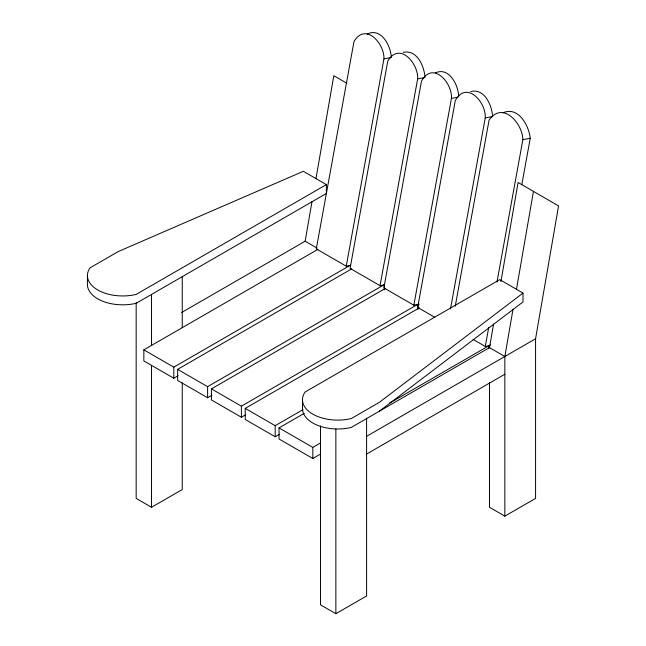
<?xml version="1.0" encoding="UTF-8"?>
<svg xmlns="http://www.w3.org/2000/svg" width="646" height="646" viewBox="0 0 646 646"><rect width="100%" height="100%" fill="white"/><g stroke="black" fill="none" stroke-linecap="round" stroke-linejoin="round"><path stroke-width="0.97" d="M488.82 348.63L488.957 345.763L490.524 344.956M181.671 312.494L305.146 241.208L312.01 201.568M315.959 178.772L333.804 75.711L346.805 83.221M493.576 323.985L489.482 347.629L351.23 427.45A35.304 20.381 0 0 1 302.481 408.635L302.481 399.761M500.925 281.575L518.076 182.519L558.58 205.904L535.566 338.762L535.566 498.405L504.841 516.146L489.482 507.272L489.482 382.48M504.841 516.146L504.841 356.503L513.037 309.2M516.453 289.448L533.443 191.394M346.248 266.176L383.942 58.883C384.685 43.75 365.563 21.827 353.984 41.586L316.298 248.88L346.248 266.176L349.93 265.498M380.042 285.685L417.647 78.877C418.648 63.679 399.527 41.069 387.778 61.104L350.092 268.389L380.042 285.685L383.732 285.007M413.844 305.195L451.441 98.386C452.571 82.922 432.877 60.458 421.491 81.089L383.885 287.898L413.844 305.195L419.367 304.185M450.512 308.877L485.243 117.895C486.365 102.431 466.67 79.967 455.285 100.598L417.679 307.415L434.798 317.291M455.252 306.147L489.079 120.116C502.669 100.461 522.582 123.483 522.872 139.625L496.968 282.116M473.138 339.433L485.267 346.434L488.691 327.635M521.798 184.716L530.245 138.276C528.953 125.542 518.375 106.114 503.121 112.727M523.002 293.074L379.355 402.345L351.23 418.584A35.304 20.381 0 0 1 312.825 414.151A35.304 20.381 0 0 1 305.146 391.977L499.721 279.637L523.002 293.074L523.002 301.948L379.355 411.211M326.367 184.603L136.169 294.415A35.304 20.381 0 0 1 97.764 289.981A35.304 20.381 0 0 1 90.085 267.815L118.21 251.577L303.329 171.303L326.367 184.603L326.367 193.477L136.169 303.289A35.304 20.381 0 0 1 87.42 284.466L87.42 275.6M178.11 375.746L173.806 378.233L143.848 360.936L143.848 349.849L317.897 249.364M143.848 349.849L173.806 367.146L350.463 265.151L350.463 266.628M211.904 395.255L207.6 397.742L177.642 380.446L177.642 369.359L351.69 268.873M177.642 369.359L207.6 386.655L384.257 284.66L384.257 286.881M245.698 414.764L241.394 417.251L211.436 399.955L211.436 388.876L385.484 288.391M211.436 388.876L241.394 406.164L418.051 304.177L418.051 309.345M279.492 434.282L275.188 436.761L245.23 419.472L245.23 408.385L419.278 307.9M245.23 408.385L275.188 425.682L303.039 409.604M320.505 454.057L312.825 458.49L279.032 438.981L279.032 427.894L304.266 413.327M136.169 302.699L136.169 498.405L151.527 507.272L182.253 489.539L182.253 382.86M279.032 427.894L312.825 447.403L320.505 442.97M389.49 403.144L489.482 345.416L489.482 347.629L504.841 356.503M366.589 436.325L535.566 338.762M366.589 454.057L504.841 374.236M320.505 425.972L320.505 604.834L335.863 613.7L366.589 595.959L366.589 418.245M435.412 72.869C449.027 66.635 458.232 84.844 458.692 96.165M367.186 34.093C381.108 27.019 390.878 45.898 391.306 57.534L383.942 58.883M470.716 91.546C484.573 88.058 491.929 105.314 492.607 116.546L485.243 117.895M403.282 52.374C417.09 49.282 424.269 66.312 425.02 77.52L417.647 78.877M451.441 98.386L457.893 97.199M522.872 139.625L530.245 138.276M485.267 346.434L488.957 345.763M305.146 241.208L317.089 248.104M384.257 287.866L384.257 289.836M335.863 429.089L335.863 613.7M312.825 447.403L312.825 458.49M275.188 425.682L275.188 436.761M241.394 406.164L241.394 417.251M207.6 386.655L207.6 397.742M182.253 276.682L182.253 327.675M173.806 367.146L173.806 378.233M151.527 294.415L151.527 345.416M151.527 365.547L151.527 507.272"/></g></svg>
